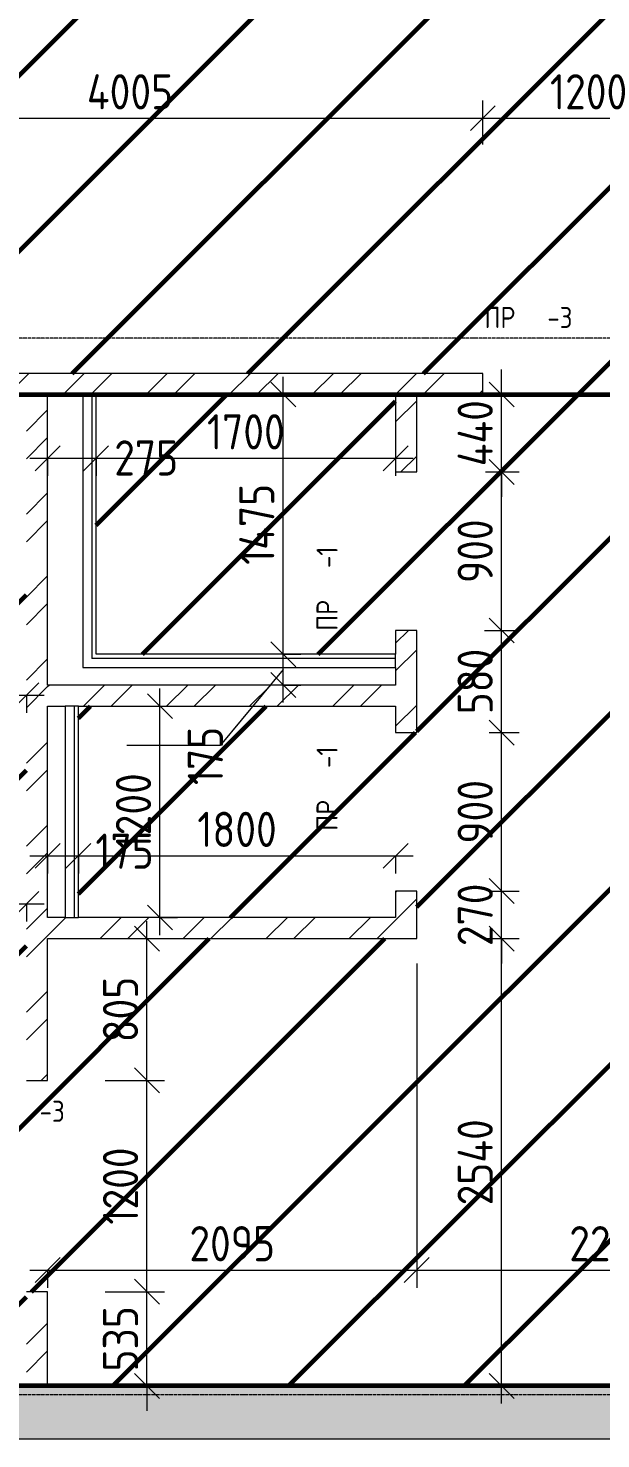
# Model space of a CAD drawing. Header units: millimetres. Extents: x -56773 to 323062, y -262288 to 76460.
# Drawn here: x 23475 to 26724, y -7245 to 765 of the extents above; entities that cross this region are included whole.
import ezdxf

# ---------------------------------------------------------------- set-up
doc = ezdxf.new("R2010")
doc.units = ezdxf.units.MM
doc.linetypes.add('ADSK_Линия сетки', pattern=[25, 20, -2.5, 0, -2.5])
for name, color, linetype, lineweight in [('1.1) Шлифовка потолка', 5, 'Continuous', 60), ('Марки', 7, 'Continuous', 20), ('Оси', 7, 'Continuous', 9), ('Размеры', 7, 'Continuous', 9), ('Стены внутренние', 7, 'Continuous', 18), ('Стены штриховка', 7, 'Continuous', 9)]:
    doc.layers.add(name, color=color, linetype=linetype, lineweight=lineweight)
doc.styles.add('GOST Common_3', font='', dxfattribs={"width": 0.9, "height": 200})
doc.styles.add('GOST Common_9', font='', dxfattribs={"width": 0.9, "height": 120})
doc.styles.get('GOST Common_3').set_extended_font_data('GOST Common')
doc.styles.get('GOST Common_9').set_extended_font_data('GOST Common')
doc.dimstyles.new('ADSK_Основной_2_0', dxfattribs={"dimscale": 304.8, "dimtxt": 201.142999, "dimasz": 0.463911, "dimexe": 0.328084, "dimexo": 0.328084, "dimgap": 0.164042, "dimtad": 1, "dimdec": 3, "dimrnd": 0.001, "dimdsep": 46, "dimtxsty": 'GOST Common_3', "dimblk1": 'OBLIQUE', "dimblk2": 'OBLIQUE', "dimsah": 1, "dimcen": 0.09, "dimdle": 0.328084, "dimazin": 2, "dimtfac": 1, "dimtdec": 4, "dimtix": 1, "dimtmove": 0, "dimatfit": 3, "dimfxl": 1, "dimtvp": 1, "dimtolj": 1, "dimtzin": 0, "dimlwd": 20, "dimlwe": 20, "dimarcsym": 2})
doc.dimstyles.new('ADSK_Основной_2_0_1', dxfattribs={"dimscale": 304.8, "dimtxt": 201.142999, "dimasz": 0.463911, "dimexe": 0.328084, "dimexo": 0.328084, "dimgap": 0.164042, "dimtad": 1, "dimdec": 3, "dimrnd": 0.001, "dimdsep": 46, "dimtxsty": 'GOST Common_3', "dimblk1": 'OBLIQUE', "dimblk2": 'OBLIQUE', "dimsah": 1, "dimcen": 0.09, "dimdle": 0.328084, "dimazin": 2, "dimtfac": 1, "dimtdec": 4, "dimtix": 1, "dimtmove": 1, "dimatfit": 3, "dimfxl": 1, "dimtvp": 1, "dimtolj": 1, "dimtzin": 0, "dimlwd": 20, "dimlwe": 20, "dimarcsym": 2})
doc.dimstyles.new('ADSK_Основной_2_0_2', dxfattribs={"dimscale": 304.8, "dimtxt": 201.142999, "dimasz": 0.463911, "dimexe": 0.328084, "dimexo": 0.328084, "dimgap": 0.164042, "dimtad": 1, "dimdec": 3, "dimrnd": 0.001, "dimdsep": 46, "dimtxsty": 'GOST Common_3', "dimblk1": 'OBLIQUE', "dimblk2": 'OBLIQUE', "dimsah": 1, "dimcen": 0.09, "dimdle": 0.328084, "dimazin": 2, "dimtfac": 1, "dimtdec": 4, "dimtix": 1, "dimtmove": 0, "dimatfit": 3, "dimfxl": 1, "dimtvp": 1, "dimtolj": 1, "dimtzin": 0, "dimlwd": 20, "dimlwe": 20, "dimarcsym": 2})
pattern_1 = [(45, (0, 0), (-235.7317, 235.7317), []), (45, (157.15, 0), (-235.7317, 235.7317), [])]

# ---------------------------------------------------------------- blocks, each defined once
blk = doc.blocks.new('_Oblique')
at = {"color": 0, "linetype": 'ByBlock', "lineweight": -2}
blk.add_line((-0.5, -0.5), (0.5, 0.5), dxfattribs=at)
blk = doc.blocks.new('DIMBLOCK27-Кладочный план подвала')
at = {"layer": 'Defpoints', "color": 0, "transparency": 16777216}
for p in [(23812, -6410), (24148.8, -6410), (24048.8, -6945)]:
    blk.add_point(p, dxfattribs=at)
at = {"layer": 'Размеры', "color": 0, "lineweight": 20, "transparency": 16777216}
for p, q in [((24148.8, -6410), (24148.8, -6268.6)), ((23912, -6410), (24248.8, -6410)), ((24148.8, -6945), (24148.8, -6410)), ((24148.8, -6945), (24248.8, -6945)), ((24148.8, -6945), (24148.8, -7086.4))]:
    blk.add_line(p, q, dxfattribs=at)
at = {"layer": 'Размеры', "color": 0, "lineweight": 20, "transparency": 16777216, "xscale": 141.4, "yscale": 141.4, "zscale": 141.4}
for p, rotation in [((24148.8, -6410), 270), ((24148.8, -6945), 90)]:
    blk.add_blockref('_Oblique', p, dxfattribs=dict(at, rotation=rotation))
at = {"layer": 'Размеры', "color": 0, "lineweight": 9, "transparency": 16777216, "insert": (23998.8, -6677.5), "char_height": 200, "width": 454.106, "attachment_point": 5, "rotation": 90, "style": 'GOST Common_3'}
blk.add_mtext('\\A1;535', dxfattribs=at)
blk = doc.blocks.new('DIMBLOCK28-Кладочный план подвала')
at = {"layer": 'Defpoints', "color": 0, "transparency": 16777216}
for p in [(23812, -5210), (24148.8, -5210), (23812, -6410)]:
    blk.add_point(p, dxfattribs=at)
at = {"layer": 'Размеры', "color": 0, "lineweight": 20, "transparency": 16777216}
for p, q in [((24148.8, -6510), (24148.8, -5110)), ((23912, -5210), (24248.8, -5210)), ((23912, -6410), (24248.8, -6410))]:
    blk.add_line(p, q, dxfattribs=at)
at = {"layer": 'Размеры', "color": 0, "lineweight": 20, "transparency": 16777216, "xscale": 141.4, "yscale": 141.4, "zscale": 141.4}
for p, rotation in [((24148.8, -5210), 90), ((24148.8, -6410), 270)]:
    blk.add_blockref('_Oblique', p, dxfattribs=dict(at, rotation=rotation))
at = {"layer": 'Размеры', "color": 0, "lineweight": 9, "transparency": 16777216, "insert": (23998.8, -5810), "char_height": 200, "width": 560.473, "attachment_point": 5, "rotation": 90, "style": 'GOST Common_3'}
blk.add_mtext('\\A1;1200', dxfattribs=at)
blk = doc.blocks.new('DIMBLOCK29-Кладочный план подвала')
at = {"layer": 'Defpoints', "color": 0, "transparency": 16777216}
for p in [(24048.8, -4405), (24148.8, -4405), (23812, -5210)]:
    blk.add_point(p, dxfattribs=at)
at = {"layer": 'Размеры', "color": 0, "lineweight": 20, "transparency": 16777216}
for p, q in [((24148.8, -5310), (24148.8, -4305)), ((24148.8, -4405), (24248.8, -4405)), ((23912, -5210), (24248.8, -5210))]:
    blk.add_line(p, q, dxfattribs=at)
at = {"layer": 'Размеры', "color": 0, "lineweight": 20, "transparency": 16777216, "xscale": 141.4, "yscale": 141.4, "zscale": 141.4}
for p, rotation in [((24148.8, -4405), 90), ((24148.8, -5210), 270)]:
    blk.add_blockref('_Oblique', p, dxfattribs=dict(at, rotation=rotation))
at = {"layer": 'Размеры', "color": 0, "lineweight": 9, "transparency": 16777216, "insert": (23998.8, -4807.5), "char_height": 200, "width": 454.106, "attachment_point": 5, "rotation": 90, "style": 'GOST Common_3'}
blk.add_mtext('\\A1;805', dxfattribs=at)
blk = doc.blocks.new('DIMBLOCK30-Кладочный план подвала')
at = {"layer": 'Defpoints', "color": 0, "transparency": 16777216}
for p in [(25970.6, -4405), (26161.5, -4405), (26061.5, -6945)]:
    blk.add_point(p, dxfattribs=at)
at = {"layer": 'Размеры', "color": 0, "lineweight": 20, "transparency": 16777216}
for p, q in [((26161.5, -7045), (26161.5, -4305)), ((26070.6, -4405), (26261.5, -4405)), ((26161.5, -6945), (26261.5, -6945))]:
    blk.add_line(p, q, dxfattribs=at)
at = {"layer": 'Размеры', "color": 0, "lineweight": 20, "transparency": 16777216, "xscale": 141.4, "yscale": 141.4, "zscale": 141.4}
for p, rotation in [((26161.5, -4405), 90), ((26161.5, -6945), 270)]:
    blk.add_blockref('_Oblique', p, dxfattribs=dict(at, rotation=rotation))
at = {"layer": 'Размеры', "color": 0, "lineweight": 9, "transparency": 16777216, "insert": (26011.5, -5675), "char_height": 200, "width": 625.93, "attachment_point": 5, "rotation": 90, "style": 'GOST Common_3'}
blk.add_mtext('\\A1;2540', dxfattribs=at)
blk = doc.blocks.new('DIMBLOCK31-Кладочный план подвала')
at = {"layer": 'Defpoints', "color": 0, "transparency": 16777216}
for p in [(25991, -4135), (26161.5, -4135), (25970.6, -4405)]:
    blk.add_point(p, dxfattribs=at)
at = {"layer": 'Размеры', "color": 0, "lineweight": 20, "transparency": 16777216}
for p, q in [((26161.5, -4135), (26161.5, -3993.6)), ((26091, -4135), (26261.5, -4135)), ((26161.5, -4405), (26161.5, -4135)), ((26070.6, -4405), (26261.5, -4405)), ((26161.5, -4405), (26161.5, -4546.4))]:
    blk.add_line(p, q, dxfattribs=at)
at = {"layer": 'Размеры', "color": 0, "lineweight": 20, "transparency": 16777216, "xscale": 141.4, "yscale": 141.4, "zscale": 141.4}
for p, rotation in [((26161.5, -4135), 270), ((26161.5, -4405), 90)]:
    blk.add_blockref('_Oblique', p, dxfattribs=dict(at, rotation=rotation))
at = {"layer": 'Размеры', "color": 0, "lineweight": 9, "transparency": 16777216, "insert": (26011.5, -4270), "char_height": 200, "width": 454.106, "attachment_point": 5, "rotation": 90, "style": 'GOST Common_3'}
blk.add_mtext('\\A1;270', dxfattribs=at)
blk = doc.blocks.new('DIMBLOCK32-Кладочный план подвала')
at = {"layer": 'Defpoints', "color": 0, "transparency": 16777216}
for p in [(25991, -3235), (26161.5, -3235), (25991, -4135)]:
    blk.add_point(p, dxfattribs=at)
at = {"layer": 'Размеры', "color": 0, "lineweight": 20, "transparency": 16777216}
for p, q in [((26161.5, -4235), (26161.5, -3135)), ((26091, -3235), (26261.5, -3235)), ((26091, -4135), (26261.5, -4135))]:
    blk.add_line(p, q, dxfattribs=at)
at = {"layer": 'Размеры', "color": 0, "lineweight": 20, "transparency": 16777216, "xscale": 141.4, "yscale": 141.4, "zscale": 141.4}
for p, rotation in [((26161.5, -3235), 90), ((26161.5, -4135), 270)]:
    blk.add_blockref('_Oblique', p, dxfattribs=dict(at, rotation=rotation))
at = {"layer": 'Размеры', "color": 0, "lineweight": 9, "transparency": 16777216, "insert": (26011.5, -3685), "char_height": 200, "width": 454.106, "attachment_point": 5, "rotation": 90, "style": 'GOST Common_3'}
blk.add_mtext('\\A1;900', dxfattribs=at)
blk = doc.blocks.new('DIMBLOCK33-Кладочный план подвала')
at = {"layer": 'Defpoints', "color": 0, "transparency": 16777216}
for p in [(25964.5, -2655), (26161.5, -2655), (25991, -3235)]:
    blk.add_point(p, dxfattribs=at)
at = {"layer": 'Размеры', "color": 0, "lineweight": 20, "transparency": 16777216}
for p, q in [((26161.5, -3335), (26161.5, -2555)), ((26064.5, -2655), (26261.5, -2655)), ((26091, -3235), (26261.5, -3235))]:
    blk.add_line(p, q, dxfattribs=at)
at = {"layer": 'Размеры', "color": 0, "lineweight": 20, "transparency": 16777216, "xscale": 141.4, "yscale": 141.4, "zscale": 141.4}
for p, rotation in [((26161.5, -2655), 90), ((26161.5, -3235), 270)]:
    blk.add_blockref('_Oblique', p, dxfattribs=dict(at, rotation=rotation))
at = {"layer": 'Размеры', "color": 0, "lineweight": 9, "transparency": 16777216, "insert": (26011.5, -2945), "char_height": 200, "width": 454.106, "attachment_point": 5, "rotation": 90, "style": 'GOST Common_3'}
blk.add_mtext('\\A1;580', dxfattribs=at)
blk = doc.blocks.new('DIMBLOCK34-Кладочный план подвала')
at = {"layer": 'Defpoints', "color": 0, "transparency": 16777216}
for p in [(25970.6, -1755), (26161.5, -1755), (25964.5, -2655)]:
    blk.add_point(p, dxfattribs=at)
at = {"layer": 'Размеры', "color": 0, "lineweight": 20, "transparency": 16777216}
for p, q in [((26161.5, -2755), (26161.5, -1655)), ((26070.6, -1755), (26261.5, -1755)), ((26064.5, -2655), (26261.5, -2655))]:
    blk.add_line(p, q, dxfattribs=at)
at = {"layer": 'Размеры', "color": 0, "lineweight": 20, "transparency": 16777216, "xscale": 141.4, "yscale": 141.4, "zscale": 141.4}
for p, rotation in [((26161.5, -1755), 90), ((26161.5, -2655), 270)]:
    blk.add_blockref('_Oblique', p, dxfattribs=dict(at, rotation=rotation))
at = {"layer": 'Размеры', "color": 0, "lineweight": 9, "transparency": 16777216, "insert": (26011.5, -2205), "char_height": 200, "width": 454.106, "attachment_point": 5, "rotation": 90, "style": 'GOST Common_3'}
blk.add_mtext('\\A1;900', dxfattribs=at)
blk = doc.blocks.new('DIMBLOCK35-Кладочный план подвала')
at = {"layer": 'Defpoints', "color": 0, "transparency": 16777216}
for p in [(26061.5, -1315), (26161.5, -1315), (25970.6, -1755)]:
    blk.add_point(p, dxfattribs=at)
at = {"layer": 'Размеры', "color": 0, "lineweight": 20, "transparency": 16777216}
for p, q in [((26161.5, -1315), (26161.5, -1173.6)), ((26161.5, -1315), (26261.5, -1315)), ((26161.5, -1755), (26161.5, -1315)), ((26070.6, -1755), (26261.5, -1755)), ((26161.5, -1755), (26161.5, -1896.4))]:
    blk.add_line(p, q, dxfattribs=at)
at = {"layer": 'Размеры', "color": 0, "lineweight": 20, "transparency": 16777216, "xscale": 141.4, "yscale": 141.4, "zscale": 141.4}
for p, rotation in [((26161.5, -1315), 270), ((26161.5, -1755), 90)]:
    blk.add_blockref('_Oblique', p, dxfattribs=dict(at, rotation=rotation))
at = {"layer": 'Размеры', "color": 0, "lineweight": 9, "transparency": 16777216, "insert": (26011.5, -1535), "char_height": 200, "width": 495.016, "attachment_point": 5, "rotation": 90, "style": 'GOST Common_3'}
blk.add_mtext('\\A1;440', dxfattribs=at)
blk = doc.blocks.new('DIMBLOCK277-Кладочный план подвала')
at = {"layer": 'Defpoints', "color": 0, "transparency": 16777216}
for p in [(26055, 253.7), (26055, 5), (22050, -470)]:
    blk.add_point(p, dxfattribs=at)
at = {"layer": 'Размеры', "color": 0, "lineweight": 20, "transparency": 16777216}
for p, q in [((22050, -370), (22050, 353.7)), ((26055, 105), (26055, 353.7)), ((21950, 253.7), (26155, 253.7))]:
    blk.add_line(p, q, dxfattribs=at)
at = {"layer": 'Размеры', "color": 0, "lineweight": 20, "transparency": 16777216, "xscale": 141.4, "yscale": 141.4, "zscale": 141.4, "rotation": 180}
blk.add_blockref('_Oblique', (22050, 253.7), dxfattribs=at)
at = {"layer": 'Размеры', "color": 0, "lineweight": 20, "transparency": 16777216, "xscale": 141.4, "yscale": 141.4, "zscale": 141.4}
blk.add_blockref('_Oblique', (26055, 253.7), dxfattribs=at)
at = {"layer": 'Размеры', "color": 0, "lineweight": 9, "transparency": 16777216, "insert": (24052.5, 403.7), "char_height": 200, "width": 625.93, "attachment_point": 5, "style": 'GOST Common_3'}
blk.add_mtext('\\A1;4005', dxfattribs=at)
blk = doc.blocks.new('DIMBLOCK278-Кладочный план подвала')
at = {"layer": 'Defpoints', "color": 0, "transparency": 16777216}
for p in [(27255, 253.7), (26055, 5), (27255, 5)]:
    blk.add_point(p, dxfattribs=at)
at = {"layer": 'Размеры', "color": 0, "lineweight": 20, "transparency": 16777216}
for p, q in [((26055, 105), (26055, 353.7)), ((27255, 105), (27255, 353.7)), ((25955, 253.7), (27355, 253.7))]:
    blk.add_line(p, q, dxfattribs=at)
at = {"layer": 'Размеры', "color": 0, "lineweight": 20, "transparency": 16777216, "xscale": 141.4, "yscale": 141.4, "zscale": 141.4, "rotation": 180}
blk.add_blockref('_Oblique', (26055, 253.7), dxfattribs=at)
at = {"layer": 'Размеры', "color": 0, "lineweight": 20, "transparency": 16777216, "xscale": 141.4, "yscale": 141.4, "zscale": 141.4}
blk.add_blockref('_Oblique', (27255, 253.7), dxfattribs=at)
at = {"layer": 'Размеры', "color": 0, "lineweight": 9, "transparency": 16777216, "insert": (26655, 403.7), "char_height": 200, "width": 560.473, "attachment_point": 5, "style": 'GOST Common_3'}
blk.add_mtext('\\A1;1200', dxfattribs=at)
blk = doc.blocks.new('DIMBLOCK367-Кладочный план подвала')
at = {"layer": 'Defpoints', "color": 0, "transparency": 16777216}
for p in [(23290, -4107.9), (23465, -4107.9), (23465, -4207.8)]:
    blk.add_point(p, dxfattribs=at)
at = {"layer": 'Размеры', "color": 0, "lineweight": 20, "transparency": 16777216}
for p, q in [((23190, -4207.8), (23565, -4207.8)), ((23290, -4207.9), (23290, -4307.8)), ((23465, -4207.9), (23465, -4307.8))]:
    blk.add_line(p, q, dxfattribs=at)
at = {"layer": 'Размеры', "color": 0, "lineweight": 20, "transparency": 16777216, "xscale": 141.4, "yscale": 141.4, "zscale": 141.4, "rotation": 180}
blk.add_blockref('_Oblique', (23290, -4207.8), dxfattribs=at)
at = {"layer": 'Размеры', "color": 0, "lineweight": 20, "transparency": 16777216, "xscale": 141.4, "yscale": 141.4, "zscale": 141.4}
blk.add_blockref('_Oblique', (23465, -4207.8), dxfattribs=at)
at = {"layer": 'Размеры', "color": 0, "lineweight": 9, "transparency": 16777216, "insert": (22916.3, -4170.1), "char_height": 200, "width": 409.104, "attachment_point": 1, "line_spacing_factor": 1.022761, "style": 'GOST Common_3'}
blk.add_mtext('\\A1;175', dxfattribs=at)
blk = doc.blocks.new('DIMBLOCK373-Кладочный план подвала')
at = {"layer": 'Defpoints', "color": 0, "transparency": 16777216}
for p in [(22040, -2922.6), (23465, -2922.6), (23465, -3022.6)]:
    blk.add_point(p, dxfattribs=at)
at = {"layer": 'Размеры', "color": 0, "lineweight": 20, "transparency": 16777216}
for p, q in [((21940, -3022.6), (23565, -3022.6)), ((22040, -3022.6), (22040, -3122.6)), ((23465, -3022.6), (23465, -3122.6))]:
    blk.add_line(p, q, dxfattribs=at)
at = {"layer": 'Размеры', "color": 0, "lineweight": 20, "transparency": 16777216, "xscale": 141.4, "yscale": 141.4, "zscale": 141.4, "rotation": 180}
blk.add_blockref('_Oblique', (22040, -3022.6), dxfattribs=at)
at = {"layer": 'Размеры', "color": 0, "lineweight": 20, "transparency": 16777216, "xscale": 141.4, "yscale": 141.4, "zscale": 141.4}
blk.add_blockref('_Oblique', (23465, -3022.6), dxfattribs=at)
at = {"layer": 'Размеры', "color": 0, "lineweight": 9, "transparency": 16777216, "insert": (22752.5, -2872.6), "char_height": 200, "width": 580.928, "attachment_point": 5, "style": 'GOST Common_3'}
blk.add_mtext('\\A1;1425', dxfattribs=at)
blk = doc.blocks.new('DIMBLOCK377-Кладочный план подвала')
at = {"layer": 'Defpoints', "color": 0, "transparency": 16777216}
for p in [(23585, -1577), (23860, -1577), (23860, -1677)]:
    blk.add_point(p, dxfattribs=at)
at = {"layer": 'Размеры', "color": 0, "lineweight": 20, "transparency": 16777216}
for p, q in [((23485, -1677), (23960, -1677)), ((23585, -1677), (23585, -1777)), ((23860, -1677), (23860, -1777))]:
    blk.add_line(p, q, dxfattribs=at)
at = {"layer": 'Размеры', "color": 0, "lineweight": 20, "transparency": 16777216, "xscale": 141.4, "yscale": 141.4, "zscale": 141.4, "rotation": 180}
blk.add_blockref('_Oblique', (23585, -1677), dxfattribs=at)
at = {"layer": 'Размеры', "color": 0, "lineweight": 20, "transparency": 16777216, "xscale": 141.4, "yscale": 141.4, "zscale": 141.4}
blk.add_blockref('_Oblique', (23860, -1677), dxfattribs=at)
at = {"layer": 'Размеры', "color": 0, "lineweight": 9, "transparency": 16777216, "insert": (23963.2, -1575.4), "char_height": 200, "width": 454.106, "attachment_point": 1, "line_spacing_factor": 1.022761, "style": 'GOST Common_3'}
blk.add_mtext('\\A1;275', dxfattribs=at)
blk = doc.blocks.new('DIMBLOCK378-Кладочный план подвала')
at = {"layer": 'Defpoints', "color": 0, "transparency": 16777216}
for p in [(23860, -1577), (25560, -1577), (25560, -1677)]:
    blk.add_point(p, dxfattribs=at)
at = {"layer": 'Размеры', "color": 0, "lineweight": 20, "transparency": 16777216}
for p, q in [((23760, -1677), (25660, -1677)), ((23860, -1677), (23860, -1777)), ((25560, -1677), (25560, -1777))]:
    blk.add_line(p, q, dxfattribs=at)
at = {"layer": 'Размеры', "color": 0, "lineweight": 20, "transparency": 16777216, "xscale": 141.4, "yscale": 141.4, "zscale": 141.4, "rotation": 180}
blk.add_blockref('_Oblique', (23860, -1677), dxfattribs=at)
at = {"layer": 'Размеры', "color": 0, "lineweight": 20, "transparency": 16777216, "xscale": 141.4, "yscale": 141.4, "zscale": 141.4}
blk.add_blockref('_Oblique', (25560, -1677), dxfattribs=at)
at = {"layer": 'Размеры', "color": 0, "lineweight": 9, "transparency": 16777216, "insert": (24710, -1527), "char_height": 200, "width": 560.473, "attachment_point": 5, "style": 'GOST Common_3'}
blk.add_mtext('\\A1;1700', dxfattribs=at)
blk = doc.blocks.new('DIMBLOCK379-Кладочный план подвала')
at = {"layer": 'Defpoints', "color": 0, "transparency": 16777216}
for p in [(24822.2, -2790), (24922.2, -2790), (24822.2, -2965)]:
    blk.add_point(p, dxfattribs=at)
at = {"layer": 'Размеры', "color": 0, "lineweight": 20, "transparency": 16777216}
for p, q in [((24922.2, -3065), (24922.2, -2690)), ((24922.2, -2790), (25022.2, -2790)), ((24922.2, -2877.5), (24563.5, -3307.4)), ((24922.2, -2965), (25022.2, -2965)), ((24563.5, -3307.4), (24034.9, -3307.4))]:
    blk.add_line(p, q, dxfattribs=at)
at = {"layer": 'Размеры', "color": 0, "lineweight": 20, "transparency": 16777216, "xscale": 141.4, "yscale": 141.4, "zscale": 141.4}
for p, rotation in [((24922.2, -2790), 90), ((24922.2, -2965), 270)]:
    blk.add_blockref('_Oblique', p, dxfattribs=dict(at, rotation=rotation))
at = {"layer": 'Размеры', "color": 0, "lineweight": 9, "transparency": 16777216, "insert": (24380.1, -3533.2), "char_height": 200, "width": 409.104, "attachment_point": 1, "rotation": 90, "line_spacing_factor": 1.022761, "style": 'GOST Common_3'}
blk.add_mtext('\\A1;175', dxfattribs=at)
blk = doc.blocks.new('DIMBLOCK380-Кладочный план подвала')
at = {"layer": 'Defpoints', "color": 0, "transparency": 16777216}
for p in [(24822.2, -1315), (24922.2, -1315), (24822.2, -2790)]:
    blk.add_point(p, dxfattribs=at)
at = {"layer": 'Размеры', "color": 0, "lineweight": 20, "transparency": 16777216}
for p, q in [((24922.2, -2890), (24922.2, -1215)), ((24922.2, -1315), (25022.2, -1315)), ((24922.2, -2790), (25022.2, -2790))]:
    blk.add_line(p, q, dxfattribs=at)
at = {"layer": 'Размеры', "color": 0, "lineweight": 20, "transparency": 16777216, "xscale": 141.4, "yscale": 141.4, "zscale": 141.4}
for p, rotation in [((24922.2, -1315), 90), ((24922.2, -2790), 270)]:
    blk.add_blockref('_Oblique', p, dxfattribs=dict(at, rotation=rotation))
at = {"layer": 'Размеры', "color": 0, "lineweight": 9, "transparency": 16777216, "insert": (24772.2, -2052.5), "char_height": 200, "width": 580.928, "attachment_point": 5, "rotation": 90, "style": 'GOST Common_3'}
blk.add_mtext('\\A1;1475', dxfattribs=at)
blk = doc.blocks.new('DIMBLOCK381-Кладочный план подвала')
at = {"layer": 'Defpoints', "color": 0, "transparency": 16777216}
for p in [(23585, -3834.7), (23760, -3834.7), (23760, -3934.6)]:
    blk.add_point(p, dxfattribs=at)
at = {"layer": 'Размеры', "color": 0, "lineweight": 20, "transparency": 16777216}
for p, q in [((23485, -3934.6), (23860, -3934.6)), ((23585, -3934.7), (23585, -4034.6)), ((23760, -3934.7), (23760, -4034.6))]:
    blk.add_line(p, q, dxfattribs=at)
at = {"layer": 'Размеры', "color": 0, "lineweight": 20, "transparency": 16777216, "xscale": 141.4, "yscale": 141.4, "zscale": 141.4, "rotation": 180}
blk.add_blockref('_Oblique', (23585, -3934.6), dxfattribs=at)
at = {"layer": 'Размеры', "color": 0, "lineweight": 20, "transparency": 16777216, "xscale": 141.4, "yscale": 141.4, "zscale": 141.4}
blk.add_blockref('_Oblique', (23760, -3934.6), dxfattribs=at)
at = {"layer": 'Размеры', "color": 0, "lineweight": 9, "transparency": 16777216, "insert": (23856, -3808.3), "char_height": 200, "width": 409.104, "attachment_point": 1, "line_spacing_factor": 1.022761, "style": 'GOST Common_3'}
blk.add_mtext('\\A1;175', dxfattribs=at)
blk = doc.blocks.new('DIMBLOCK382-Кладочный план подвала')
at = {"layer": 'Defpoints', "color": 0, "transparency": 16777216}
for p in [(23760, -3834.7), (25560, -3834.7), (25560, -3934.6)]:
    blk.add_point(p, dxfattribs=at)
at = {"layer": 'Размеры', "color": 0, "lineweight": 20, "transparency": 16777216}
for p, q in [((23660, -3934.6), (25660, -3934.6)), ((23760, -3934.7), (23760, -4034.6)), ((25560, -3934.7), (25560, -4034.6))]:
    blk.add_line(p, q, dxfattribs=at)
at = {"layer": 'Размеры', "color": 0, "lineweight": 20, "transparency": 16777216, "xscale": 141.4, "yscale": 141.4, "zscale": 141.4, "rotation": 180}
blk.add_blockref('_Oblique', (23760, -3934.6), dxfattribs=at)
at = {"layer": 'Размеры', "color": 0, "lineweight": 20, "transparency": 16777216, "xscale": 141.4, "yscale": 141.4, "zscale": 141.4}
blk.add_blockref('_Oblique', (25560, -3934.6), dxfattribs=at)
at = {"layer": 'Размеры', "color": 0, "lineweight": 9, "transparency": 16777216, "insert": (24660, -3784.6), "char_height": 200, "width": 560.473, "attachment_point": 5, "style": 'GOST Common_3'}
blk.add_mtext('\\A1;1800', dxfattribs=at)
blk = doc.blocks.new('DIMBLOCK383-Кладочный план подвала')
at = {"layer": 'Defpoints', "color": 0, "transparency": 16777216}
for p in [(24122.2, -3085), (24222.2, -3085), (24122.2, -4285)]:
    blk.add_point(p, dxfattribs=at)
at = {"layer": 'Размеры', "color": 0, "lineweight": 20, "transparency": 16777216}
for p, q in [((24222.2, -4385), (24222.2, -2985)), ((24222.2, -3085), (24322.2, -3085)), ((24222.2, -4285), (24322.2, -4285))]:
    blk.add_line(p, q, dxfattribs=at)
at = {"layer": 'Размеры', "color": 0, "lineweight": 20, "transparency": 16777216, "xscale": 141.4, "yscale": 141.4, "zscale": 141.4}
for p, rotation in [((24222.2, -3085), 90), ((24222.2, -4285), 270)]:
    blk.add_blockref('_Oblique', p, dxfattribs=dict(at, rotation=rotation))
at = {"layer": 'Размеры', "color": 0, "lineweight": 9, "transparency": 16777216, "insert": (24072.2, -3685), "char_height": 200, "width": 560.473, "attachment_point": 5, "rotation": 90, "style": 'GOST Common_3'}
blk.add_mtext('\\A1;1200', dxfattribs=at)
blk = doc.blocks.new('DIMBLOCK385-Кладочный план подвала')
at = {"layer": 'Defpoints', "color": 0, "transparency": 16777216}
for p in [(25680, -4447), (23585, -6187.2), (25680, -6287.2)]:
    blk.add_point(p, dxfattribs=at)
at = {"layer": 'Размеры', "color": 0, "lineweight": 20, "transparency": 16777216}
for p, q in [((25680, -4547), (25680, -6387.2)), ((23485, -6287.2), (25780, -6287.2)), ((23585, -6287.2), (23585, -6387.2))]:
    blk.add_line(p, q, dxfattribs=at)
at = {"layer": 'Размеры', "color": 0, "lineweight": 20, "transparency": 16777216, "xscale": 141.4, "yscale": 141.4, "zscale": 141.4, "rotation": 180}
blk.add_blockref('_Oblique', (23585, -6287.2), dxfattribs=at)
at = {"layer": 'Размеры', "color": 0, "lineweight": 20, "transparency": 16777216, "xscale": 141.4, "yscale": 141.4, "zscale": 141.4}
blk.add_blockref('_Oblique', (25680, -6287.2), dxfattribs=at)
at = {"layer": 'Размеры', "color": 0, "lineweight": 9, "transparency": 16777216, "insert": (24632.5, -6137.2), "char_height": 200, "width": 605.475, "attachment_point": 5, "style": 'GOST Common_3'}
blk.add_mtext('\\A1;2095', dxfattribs=at)
blk = doc.blocks.new('DIMBLOCK386-Кладочный план подвала')
at = {"layer": 'Defpoints', "color": 0, "transparency": 16777216}
for p in [(25680, -4447), (27880, -6187.2), (27880, -6287.2)]:
    blk.add_point(p, dxfattribs=at)
at = {"layer": 'Размеры', "color": 0, "lineweight": 20, "transparency": 16777216}
for p, q in [((25680, -4547), (25680, -6387.2)), ((25580, -6287.2), (27980, -6287.2)), ((27880, -6287.2), (27880, -6387.2))]:
    blk.add_line(p, q, dxfattribs=at)
at = {"layer": 'Размеры', "color": 0, "lineweight": 20, "transparency": 16777216, "xscale": 141.4, "yscale": 141.4, "zscale": 141.4, "rotation": 180}
blk.add_blockref('_Oblique', (25680, -6287.2), dxfattribs=at)
at = {"layer": 'Размеры', "color": 0, "lineweight": 20, "transparency": 16777216, "xscale": 141.4, "yscale": 141.4, "zscale": 141.4}
blk.add_blockref('_Oblique', (27880, -6287.2), dxfattribs=at)
at = {"layer": 'Размеры', "color": 0, "lineweight": 9, "transparency": 16777216, "insert": (26780, -6137.2), "char_height": 200, "width": 605.475, "attachment_point": 5, "style": 'GOST Common_3'}
blk.add_mtext('\\A1;2200', dxfattribs=at)

msp = doc.modelspace()

# ---------------------------------------------------------------- hatches: boundary and pattern name
at = {"layer": '1.1) Шлифовка потолка', "transparency": 33554687}
h = msp.add_hatch(dxfattribs=at)
h.set_pattern_fill('ANSI31', color=256, scale=222)
h.paths.add_polyline_path([(20425, -1315.031), (15600, -1315.031), (15600, -6795.031), (16000, -6795.031), (16000, -6945.031), (21600, -6945.031), (21600, -6795.031), (22000, -6795.031), (22000, -6945.031), (23465, -6945.031), (23465, -6410.031), (23585, -6410.031), (23585, -6945.031), (27600, -6945.031), (27600, -6795.031), (27880, -6795.031), (27880, -1315.031), (25680, -1315.031), (25680, -1755.031), (25560, -1755.031), (25560, -1315.031), (23860, -1315.031), (23860, -2790.031), (25560, -2790.031), (25560, -2655.031), (25680, -2655.031), (25680, -3235.031), (25560, -3235.031), (25560, -3085.031), (23760, -3085.031), (23760, -4285.031), (25560, -4285.031), (25560, -4135.031), (25680, -4135.031), (25680, -4405.031), (23585, -4405.031), (23585, -5210.031), (23465, -5210.031), (23465, -3410.031), (23290, -3410.031), (23290, -3290.031), (23465, -3290.031), (23465, -1590.031), (22040, -1590.031), (22040, -3290.031), (22390, -3290.031), (22390, -3410.031), (21595, -3410.031), (21595, -3290.031), (21745, -3290.031), (21745, -1490.031), (20545, -1490.031), (20545, -3290.031), (20695, -3290.031), (20695, -3410.031), (20425, -3410.031)])
h.paths.add_polyline_path([(45600, 11004.969), (42200, 11004.969), (42200, 2804.969), (43475, 2804.969), (43475, 2724.969), (44525, 2724.969), (44525, 2804.969), (45600, 2804.969)])
h = msp.add_hatch(dxfattribs=at)
h.set_pattern_fill('ANSI31', color=256, scale=222)
h.paths.add_polyline_path([(42120, 1729.969), (42000, 1729.969), (42000, 2604.969), (42000, 3604.969), (41100, 3604.969), (41100, 3724.969), (40200, 3724.969), (40200, 3604.969), (40050, 3604.969), (40050, 3154.969), (40050, 2879.969), (39275, 2879.969), (39275, 3604.969), (39085, 3604.969), (39085, 3724.969), (37885, 3724.969), (37885, 3604.969), (34400, 3604.969), (34400, 2879.969), (30675, 2879.969), (30675, 3604.969), (30495, 3604.969), (30495, 3724.969), (29295, 3724.969), (29295, 3604.969), (28325, 3604.969), (28325, 3154.969), (28050, 3154.969), (27550, 3154.969), (27550, 3604.969), (25015, 3604.969), (25015, 3724.969), (23815, 3724.969), (23815, 3604.969), (22050, 3604.969), (22050, 3154.969), (21550, 3154.969), (21275, 3154.969), (21275, 3604.969), (21040, 3604.969), (21040, 3724.969), (19990, 3724.969), (19990, 3604.969), (18420, 3604.969), (18420, 3724.969), (17370, 3724.969), (17370, 3604.969), (16325, 3604.969), (16325, 3154.969), (16050, 3154.969), (15550, 3154.969), (15550, 3604.969), (15050, 3604.969), (15050, 3154.969), (14550, 3154.969), (14550, 3604.969), (14460, 3604.969), (14460, 3724.969), (13410, 3724.969), (13410, 3604.969), (13375, 3604.969), (13375, 2929.969), (12600, 2929.969), (12600, 2604.969), (12150, 2604.969), (10600, 2604.969), (8800, 2604.969), (6005, 2604.969), (6005, 2829.969), (4205, 2829.969), (1410, 2829.969), (1410, 2064.969), (1410, 14.969), (1410, -425.031), (3100, -425.031), (3100, -545.031), (3000, -545.031), (3000, -745.031), (3050, -745.031), (3050, -1245.031), (3050, -1315.031), (4250, -1315.031), (4250, -545.031), (4150, -545.031), (4150, -425.031), (4520, -425.031), (4520, -545.031), (4370, -545.031), (4370, -1315.031), (6200, -1315.031), (6200, -545.031), (5570, -545.031), (5570, -425.031), (6975, -425.031), (6975, -545.031), (6775, -545.031), (6775, -820.031), (6400, -820.031), (6400, -1315.031), (8600, -1315.031), (8600, -1245.031), (8550, -1245.031), (8550, -745.031), (8600, -745.031), (8600, -545.031), (8025, -545.031), (8025, -425.031), (11245, -425.031), (11245, -1195.031), (12480, -1195.031), (12480, -1315.031), (14030, -1315.031), (14030, -1195.031), (14550, -1195.031), (14550, -745.031), (15050, -745.031), (15050, -1195.031), (15550, -1195.031), (15550, -745.031), (16050, -745.031), (16325, -745.031), (16325, -1195.031), (16705, -1195.031), (16705, -1315.031), (17905, -1315.031), (17905, -1195.031), (18200, -1195.031), (18200, -470.031), (22050, -470.031), (22050, -745.031), (22050, -1195.031), (26055, -1195.031), (26055, -1315.031), (27255, -1315.031), (27255, -1195.031), (27550, -1195.031), (27550, -745.031), (27550, -470.031), (30645, -470.031), (30645, -1195.031), (31830, -1195.031), (31830, -1315.031), (32880, -1315.031), (32880, -1195.031), (33275, -1195.031), (33275, -745.031), (33550, -745.031), (34050, -745.031), (34050, -1195.031), (36675, -1195.031), (36675, -1315.031), (37725, -1315.031), (37725, -1195.031), (39275, -1195.031), (39275, -745.031), (39550, -745.031), (40050, -745.031), (40050, -1195.031), (40255, -1195.031), (40255, -1315.031), (41455, -1315.031), (41455, -1195.031), (42000, -1195.031), (42000, -320.031), (42120, -320.031)])
at = {"layer": 'Стены внутренние', "lineweight": 9}
h = msp.add_hatch(dxfattribs=at)
h.set_pattern_fill('FP_2', color=256, style=0, pattern_type=2)
h.set_pattern_definition(pattern_1)
h.paths.add_polyline_path([(27880, -1315.031), (27880, -1245.031), (27550, -1245.031), (27550, -1195.031), (27255, -1195.031), (27255, -1315.031), (27550, -1315.031)])
h.paths.add_polyline_path([(26055, -1315.031), (26055, -1195.031), (22050, -1195.031), (22050, -1245.031), (21550, -1245.031), (21550, -1195.031), (17905, -1195.031), (17905, -1315.031), (25680, -1315.031)])
h.paths.add_polyline_path([(16705, -1315.031), (16705, -1195.031), (16050, -1195.031), (16050, -1245.031), (15550, -1245.031), (15550, -1195.031), (15050, -1195.031), (15050, -1245.031), (14550, -1245.031), (14550, -1195.031), (14030, -1195.031), (14030, -1315.031), (15600, -1315.031)])
h.paths.add_polyline_path([(12480, -1315.031), (12480, -1195.031), (9050, -1195.031), (9050, -1245.031), (8800, -1245.031), (8800, -1315.031), (9298.7103, -1315.031)])
h = msp.add_hatch(dxfattribs=at)
h.set_pattern_fill('FP_2', color=256, style=0, pattern_type=2)
h.set_pattern_definition(pattern_1)
h.paths.add_polyline_path([(23585, -6945.031), (23585, -6410.031), (23465, -6410.031), (23465, -6945.031)])
h.paths.add_polyline_path([(23465, -5210.031), (23585, -5210.031), (23585, -1315.031), (23465, -1315.031), (23465, -3729.2173)])
h = msp.add_hatch(dxfattribs=at)
h.set_pattern_fill('FP_2', color=256, style=0, pattern_type=2)
h.set_pattern_definition(pattern_1)
h.paths.add_polyline_path([(25560, -4285.031), (25680, -4285.031), (25680, -4135.031), (25560, -4135.031)])
h.paths.add_polyline_path([(25680, -3235.031), (25680, -2655.031), (25560, -2655.031), (25560, -3235.031), (25606.2858, -3235.031)])
h.paths.add_polyline_path([(25680, -1755.031), (25680, -1315.031), (25560, -1315.031), (25560, -1755.031), (25606.2858, -1755.031)])
h = msp.add_hatch(dxfattribs=at)
h.set_pattern_fill('FP_2', color=256, style=0, pattern_type=2)
h.set_pattern_definition(pattern_1)
h.paths.add_polyline_path([(25560, -3085.031), (25560, -2965.031), (23585, -2965.031), (23585, -3085.031), (23760, -3085.031)])
h = msp.add_hatch(dxfattribs=at)
h.set_pattern_fill('FP_2', color=256, style=0, pattern_type=2)
h.set_pattern_definition(pattern_1)
h.paths.add_polyline_path([(25680, -4405.031), (25680, -4285.031), (23585, -4285.031), (23585, -4405.031)])
h = msp.add_hatch(dxfattribs=at)
h.set_pattern_fill('FP_3', color=256, style=0, pattern_type=2)
h.set_pattern_definition([(45, (0, 0), (-224.5064, 224.5064), []), (45, (224.5, 0), (-224.5064, 224.5064), [396.875, -79.375, 3.353, -76.022])])
h.paths.add_polyline_path([(61550, -7245.031), (61550, -6945.031), (49800, -6945.031), (49800, -7195.031), (49400, -7195.031), (49400, -6945.031), (34000, -6945.031), (34000, -7195.031), (33600, -7195.031), (33600, -6945.031), (28000, -6945.031), (28000, -7195.031), (27600, -7195.031), (27600, -6945.031), (22000, -6945.031), (22000, -7195.031), (21600, -7195.031), (21600, -6945.031), (9000, -6945.031), (9000, -7195.031), (8600, -7195.031), (8600, -6945.031), (3000, -6945.031), (3000, -7195.031), (2600, -7195.031), (2600, -6945.031), (-13400, -6945.031), (-13400, -7195.031), (-13800, -7195.031), (-13800, -6945.031), (-19400, -6945.031), (-19400, -7195.031), (-19550, -7195.031), (-19550, -7245.031), (52785.5782, -7245.031)])

# ---------------------------------------------------------------- linework, layer by layer
at = {"layer": '1.1) Шлифовка потолка'}
msp.add_lwpolyline([(61550, -6945.031), (-19550, -6945.031), (-19550, -1315.031), (61550, -1315.031)], close=True, dxfattribs=at)
at = {"layer": 'Оси', "linetype": 'ADSK_Линия сетки', "lineweight": 5}
for p, q in [((62221.372, -995.031), (-25240.0967, -995.031)), ((62221.372, -6995.031), (-25240.0967, -6995.031))]:
    msp.add_line(p, q, dxfattribs=at)
at = {"layer": 'Стены внутренние', "lineweight": 5}
for p, q in [((26055, -1195.031), (22050, -1195.031)), ((26055, -1315.031), (26055, -1195.031)), ((23585, -1315.031), (23785, -1315.031)), ((23585, -2965.031), (23585, -1315.031)), ((23785, -1315.031), (23785, -2865.031)), ((23860, -1315.031), (25560, -1315.031)), ((23860, -2790.031), (23860, -1315.031)), ((25560, -1315.031), (25560, -1755.031)), ((25680, -1315.031), (26055, -1315.031)), ((25680, -1755.031), (25680, -1315.031)), ((25560, -1755.031), (25680, -1755.031)), ((25560, -2655.031), (25560, -2790.031)), ((25680, -2655.031), (25560, -2655.031)), ((25680, -3235.031), (25680, -2655.031)), ((25560, -2790.031), (23860, -2790.031)), ((23785, -2865.031), (25560, -2865.031)), ((25560, -2865.031), (25560, -2965.031)), ((25560, -2965.031), (23585, -2965.031)), ((23585, -4285.031), (23585, -3085.031)), ((23585, -3085.031), (23685, -3085.031)), ((23685, -3085.031), (23685, -4285.031)), ((23760, -4285.031), (23760, -3085.031)), ((23760, -3085.031), (25560, -3085.031)), ((25560, -3085.031), (25560, -3235.031)), ((25560, -3235.031), (25680, -3235.031)), ((25560, -4135.031), (25560, -4285.031)), ((25680, -4135.031), (25560, -4135.031)), ((25680, -4405.031), (25680, -4135.031)), ((23685, -4285.031), (23585, -4285.031)), ((25560, -4285.031), (23760, -4285.031)), ((23585, -5210.031), (23585, -4405.031)), ((23585, -4405.031), (25680, -4405.031)), ((23465, -5210.031), (23585, -5210.031)), ((23585, -6410.031), (23465, -6410.031)), ((23585, -6945.031), (23585, -6410.031)), ((27600, -6945.031), (23585, -6945.031)), ((-19850, -7245.031), (61850, -7245.031))]:
    msp.add_line(p, q, dxfattribs=at)
at = {"layer": 'Стены штриховка', "lineweight": 9}
for p, q in [((23860, -1315.031), (23785, -1315.031)), ((23835, -1315.031), (23835, -2815.031)), ((25560, -2865.031), (25560, -2790.031)), ((25560, -2815.031), (23835, -2815.031)), ((23760, -3085.031), (23685, -3085.031)), ((23735, -3085.031), (23735, -4285.031)), ((23685, -4285.031), (23760, -4285.031)), ((23465, -6945.031), (23585, -6945.031))]:
    msp.add_line(p, q, dxfattribs=at)

# ---------------------------------------------------------------- texts
at = {"layer": 'Марки', "lineweight": 9, "char_height": 120, "attachment_point": 1, "style": 'GOST Common_9'}
for s, insert, width in [('ПР', (26063.8319, -817.7903), 432.91125), ('-3', (26421.0194, -817.7903), 389.620125), ('-3', (23539.7375, -5325.2914), 389.620125)]:
    msp.add_mtext(s, dxfattribs=dict(at, insert=insert, width=width))
at = {"layer": 'Марки', "lineweight": 9, "char_height": 120, "attachment_point": 1, "rotation": 90, "style": 'GOST Common_9'}
for s, insert, width in [('-1', (25110.9067, -2300.2868), 331.898625), ('ПР', (25110.9067, -2657.4743), 432.91125), ('-1', (25110.9067, -3435.6621), 331.898625), ('ПР', (25110.9067, -3792.8496), 432.91125)]:
    msp.add_mtext(s, dxfattribs=dict(at, insert=insert, width=width))

# ---------------------------------------------------------------- dimensions: what is measured, and where the dimension line sits
at = {"layer": 'Размеры', "lineweight": 9}
for base, p1, p2, dimstyle, override, picture, middle in [((26055, 253.7444), (22050, -470.031), (26055, 4.969), 'ADSK_Основной_2_0', {"dimpost": '<>', "dimfxl": 4033.069551}, 'DIMBLOCK277-Кладочный план подвала', (24052.5, 403.7444)), ((27255, 253.7444), (26055, 4.969), (27255, 4.969), 'ADSK_Основной_2_0', {"dimpost": '<>', "dimfxl": 1200}, 'DIMBLOCK278-Кладочный план подвала', (26655, 403.7444)), ((25560, -1676.9934), (23860, -1577.0085), (25560, -1577.0085), 'ADSK_Основной_2_0_2', {"dimpost": '<>', "dimfxl": 1700}, 'DIMBLOCK378-Кладочный план подвала', (24710, -1526.9934)), ((23465, -3022.5511), (22040, -2922.5662), (23465, -2922.5662), 'ADSK_Основной_2_0_2', {"dimpost": '<>', "dimfxl": 1425}, 'DIMBLOCK373-Кладочный план подвала', (22752.5, -2872.5511)), ((25560, -3934.6449), (23760, -3834.66), (25560, -3834.66), 'ADSK_Основной_2_0_2', {"dimpost": '<>', "dimfxl": 1800}, 'DIMBLOCK382-Кладочный план подвала', (24660, -3784.6449)), ((25680, -6287.1756), (23585, -6187.1907), (25680, -4447.031), 'ADSK_Основной_2_0_2', {"dimpost": '<>', "dimfxl": 2723.450125}, 'DIMBLOCK385-Кладочный план подвала', (24632.5, -6137.1756)), ((27880, -6287.1756), (25680, -4447.031), (27880, -6187.1907), 'ADSK_Основной_2_0_2', {"dimpost": '<>', "dimfxl": 2805.023277}, 'DIMBLOCK386-Кладочный план подвала', (26780, -6137.1756))]:
    dim = msp.add_linear_dim(base=base, p1=p1, p2=p2, dimstyle=dimstyle, override=override, dxfattribs=at)
    dim.commit()
    dim.dimension.update_dxf_attribs({"geometry": picture, "text_midpoint": middle})
for base, p1, p2, dimstyle, override, picture, middle in [((26161.4524, -1315.031), (25970.6262, -1755.031), (26061.4675, -1315.031), 'ADSK_Основной_2_0', {"dimpost": '<>', "dimfxl": 449.279576}, 'DIMBLOCK35-Кладочный план подвала', (26011.4524, -1535.031)), ((24922.1728, -1315.031), (24822.1879, -2790.031), (24822.1879, -1315.031), 'ADSK_Основной_2_0_2', {"dimpost": '<>', "dimfxl": 1475}, 'DIMBLOCK380-Кладочный план подвала', (24772.1728, -2052.531)), ((26161.4524, -1755.031), (25964.5155, -2655.031), (25970.6262, -1755.031), 'ADSK_Основной_2_0', {"dimpost": '<>', "dimfxl": 900.020745}, 'DIMBLOCK34-Кладочный план подвала', (26011.4524, -2205.031)), ((26161.4524, -2655.031), (25991.0363, -3235.031), (25964.5155, -2655.031), 'ADSK_Основной_2_0', {"dimpost": '<>', "dimfxl": 580.606023}, 'DIMBLOCK33-Кладочный план подвала', (26011.4524, -2945.031)), ((24222.1728, -3085.031), (24122.1879, -4285.031), (24122.1879, -3085.031), 'ADSK_Основной_2_0_2', {"dimpost": '<>', "dimfxl": 1200}, 'DIMBLOCK383-Кладочный план подвала', (24072.1728, -3685.031)), ((26161.4524, -3235.031), (25991.0363, -4135.031), (25991.0363, -3235.031), 'ADSK_Основной_2_0', {"dimpost": '<>', "dimfxl": 900}, 'DIMBLOCK32-Кладочный план подвала', (26011.4524, -3685.031)), ((26161.4524, -4135.031), (25970.6262, -4405.031), (25991.0363, -4135.031), 'ADSK_Основной_2_0', {"dimpost": '<>', "dimfxl": 270.770331}, 'DIMBLOCK31-Кладочный план подвала', (26011.4524, -4270.031)), ((24148.7778, -4405.031), (23811.9613, -5210.031), (24048.7929, -4405.031), 'ADSK_Основной_2_0', {"dimpost": '<>', "dimfxl": 839.11514}, 'DIMBLOCK29-Кладочный план подвала', (23998.7778, -4807.531)), ((26161.4524, -4405.031), (26061.4675, -6945.031), (25970.6262, -4405.031), 'ADSK_Основной_2_0', {"dimpost": '<>', "dimfxl": 2541.623917}, 'DIMBLOCK30-Кладочный план подвала', (26011.4524, -5675.031)), ((24148.7778, -5210.031), (23811.9613, -6410.031), (23811.9613, -5210.031), 'ADSK_Основной_2_0', {"dimpost": '<>', "dimfxl": 1200}, 'DIMBLOCK28-Кладочный план подвала', (23998.7778, -5810.031)), ((24148.7778, -6410.031), (24048.7929, -6945.031), (23811.9613, -6410.031), 'ADSK_Основной_2_0', {"dimpost": '<>', "dimfxl": 585.07625}, 'DIMBLOCK27-Кладочный план подвала', (23998.7778, -6677.531))]:
    dim = msp.add_linear_dim(base=base, p1=p1, p2=p2, angle=90, dimstyle=dimstyle, override=override, dxfattribs=at)
    dim.commit()
    dim.dimension.update_dxf_attribs({"geometry": picture, "text_midpoint": middle})
for base, p1, p2, override, picture, middle in [((23860, -1676.9934), (23585, -1577.0085), (23860, -1577.0085), {"dimpost": '<>', "dimfxl": 275}, 'DIMBLOCK377-Кладочный план подвала', (24190.2855, -1892.092)), ((23760, -3934.6449), (23585, -3834.66), (23760, -3834.66), {"dimpost": '<>', "dimfxl": 175}, 'DIMBLOCK381-Кладочный план подвала', (24060.518, -4124.9391)), ((23465, -4207.8452), (23290, -4107.8603), (23465, -4107.8603), {"dimpost": '<>', "dimfxl": 175}, 'DIMBLOCK367-Кладочный план подвала', (23120.8217, -4486.7972))]:
    dim = msp.add_linear_dim(base=base, p1=p1, p2=p2, dimstyle='ADSK_Основной_2_0_1', override=override, dxfattribs=at)
    dim.commit()
    dim.dimension.update_dxf_attribs({"geometry": picture, "text_midpoint": middle, "dimtype": 160})
dim = msp.add_linear_dim(base=(24922.1728, -2790.031), p1=(24822.1879, -2965.031), p2=(24822.1879, -2790.031), angle=90, dimstyle='ADSK_Основной_2_0_1', override={"dimpost": '<>', "dimfxl": 175}, dxfattribs=at)
dim.commit()
dim.dimension.update_dxf_attribs({"geometry": 'DIMBLOCK379-Кладочный план подвала', "text_midpoint": (24513.4826, -3307.3954), "dimtype": 160, "text_rotation": 90})

doc.saveas('drawing.dxf')
